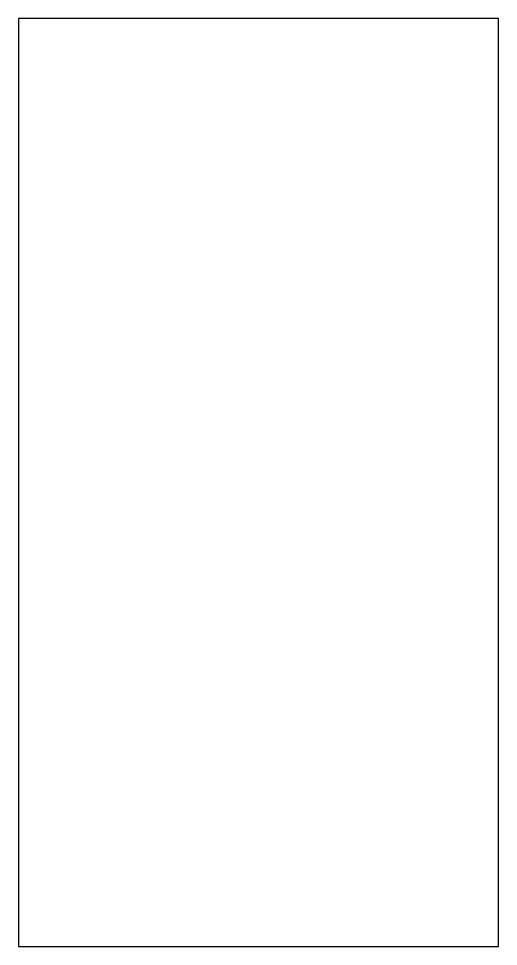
# Model space of a CAD drawing. Extents: x -512 to -212, y -288 to 292.
import ezdxf

# ---------------------------------------------------------------- set-up
doc = ezdxf.new("R2010")
doc.units = 0
doc.layers.get('0').update_dxf_attribs({"linetype": 'CONTINUOUS'})

msp = doc.modelspace()

# ---------------------------------------------------------------- linework, layer by layer
at = {"linetype": 'CONTINUOUS'}
for p, q in [((-212.399999, 291.50767), (-512.399999, 291.50767)), ((-512.399999, 291.50767), (-512.399999, -288.496968)), ((-212.399999, -288.496968), (-212.399999, 291.50767)), ((-512.399999, -288.496968), (-212.399999, -288.496968))]:
    msp.add_line(p, q, dxfattribs=at)

doc.saveas('drawing.dxf')
